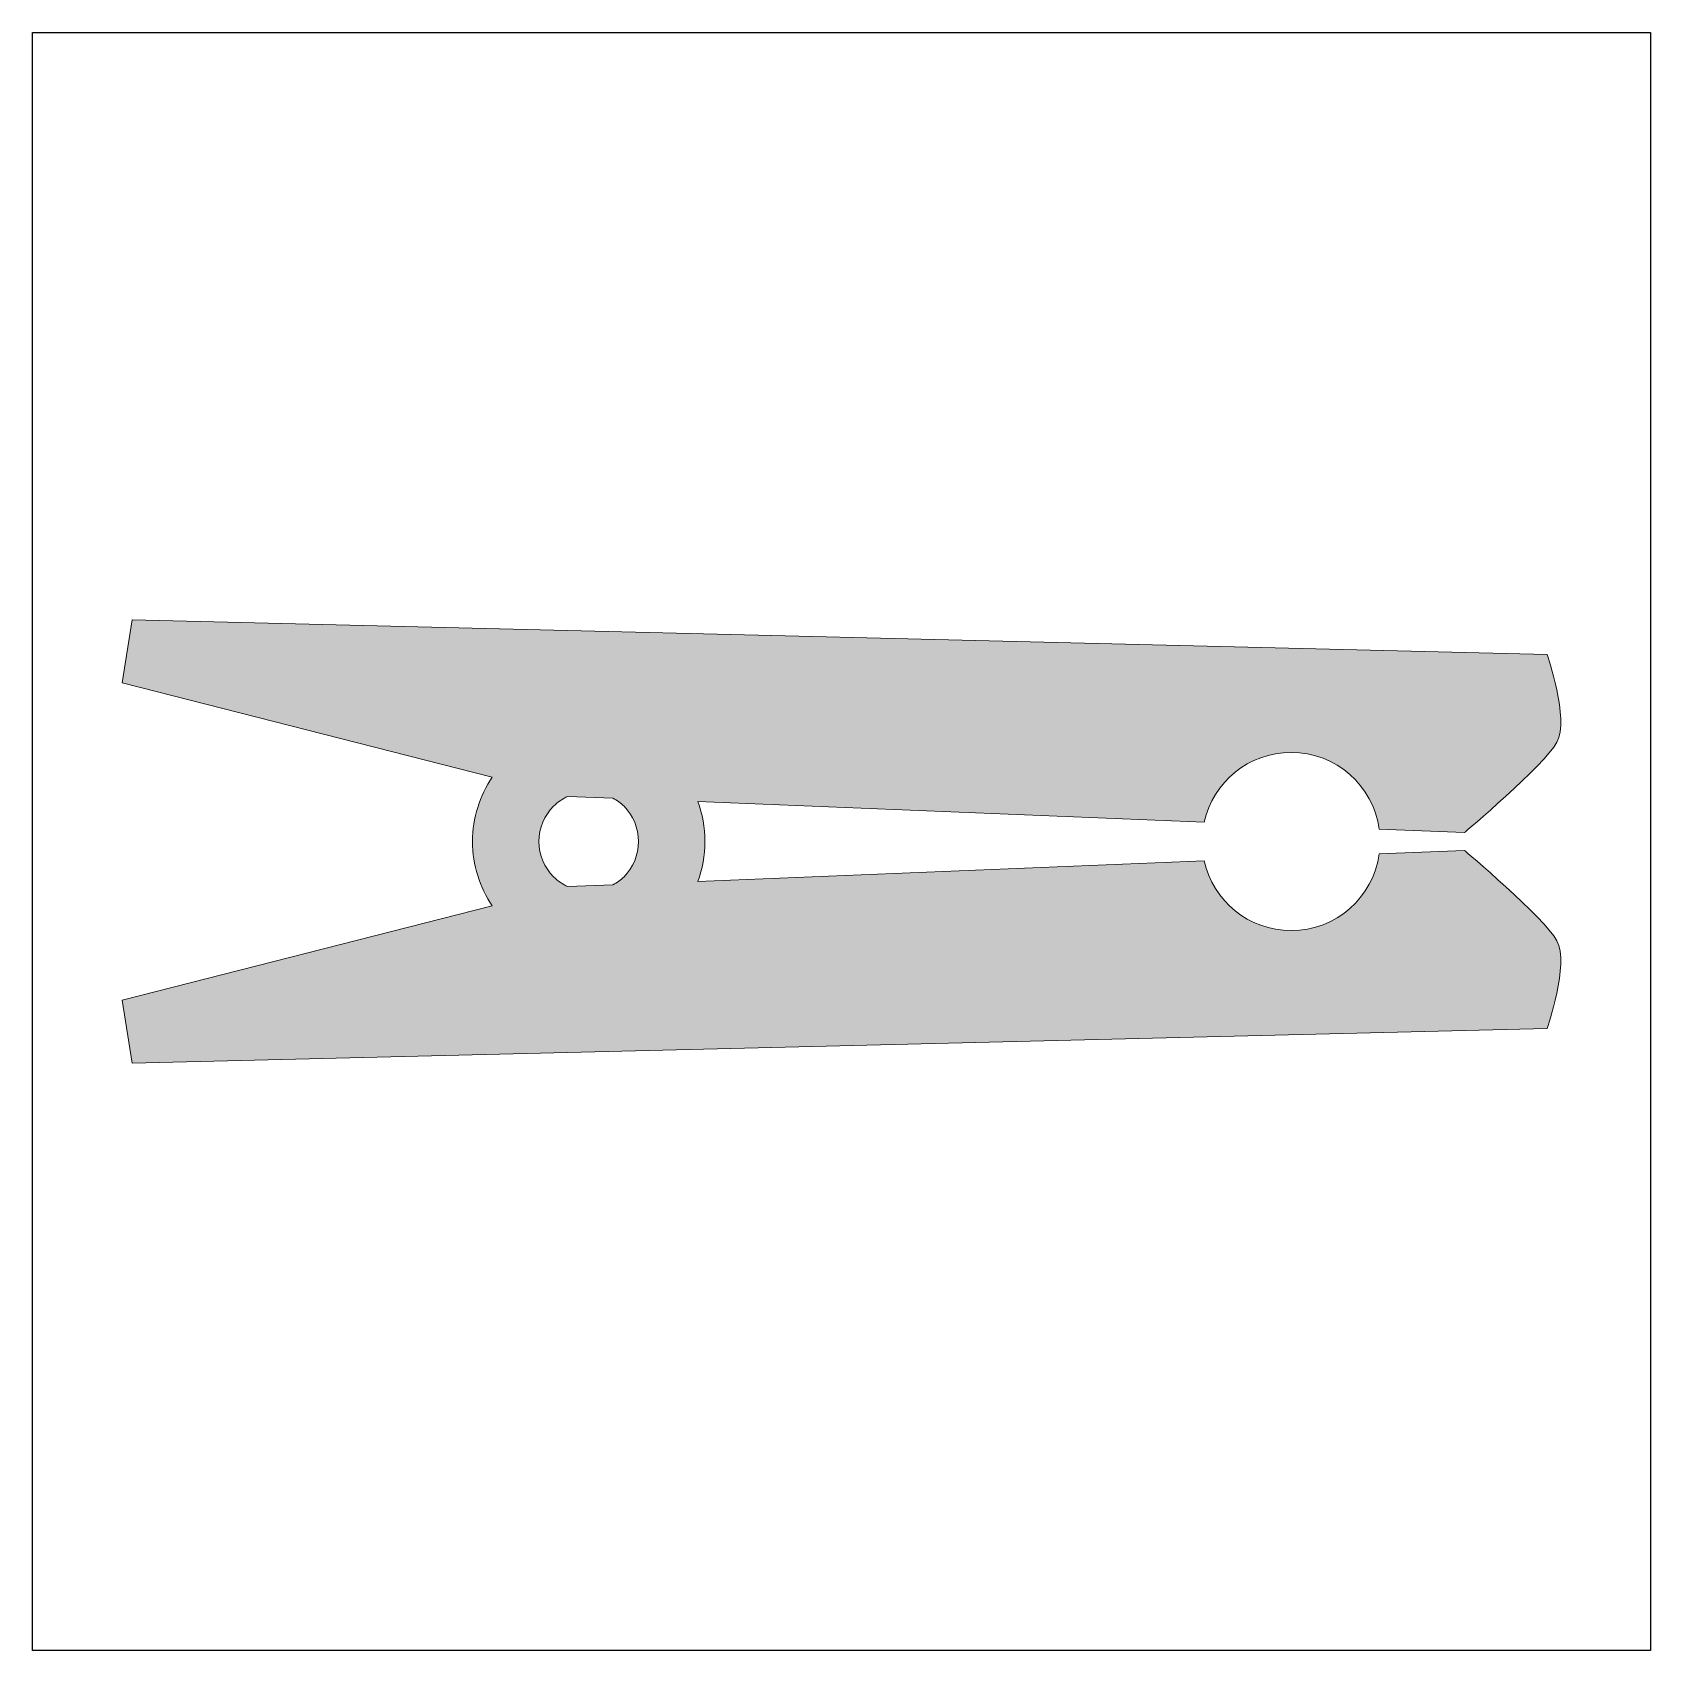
# Model space of a CAD drawing. Header units: inches. Extents: x 0 to 114, y 0 to 114.
import ezdxf

# ---------------------------------------------------------------- set-up
doc = ezdxf.new("R2010")
doc.units = ezdxf.units.IN
doc.header["$MEASUREMENT"] = 0
doc.layers.add('Image Background', color=7, linetype='Continuous')
doc.layers.add('Layer 1', color=7, linetype='Continuous')
picture_1 = doc.add_image_def('image1.png', size_in_pixel=(1350, 1350))

msp = doc.modelspace()

# ---------------------------------------------------------------- hatches: boundary and pattern name
at = {"layer": 'Layer 1', "true_color": 0x84d05f}
h = msp.add_hatch(color=83, dxfattribs=at)
h.dxf.hatch_style = 2
edge = h.paths.add_edge_path()
edge.add_spline(control_points=[(101.15, 56.52), (101.15, 56.52), (95.13, 56.27), (95.13, 56.27), (94.71, 53.21), (92.09, 50.86), (88.91, 50.86), (85.9, 50.86), (83.4, 52.96), (82.77, 55.78), (82.77, 55.78), (47, 54.33), (47, 54.33), (47.32, 55.21), (47.5, 56.16), (47.5, 57.15), (47.5, 58.14), (47.32, 59.09), (47, 59.97), (47, 59.97), (82.77, 58.52), (82.77, 58.52), (83.4, 61.34), (85.9, 63.44), (88.91, 63.44), (92.09, 63.44), (94.71, 61.09), (95.13, 58.03), (95.13, 58.03), (101.15, 57.78), (101.15, 57.78), (101.15, 57.78), (106.79, 62.54), (107.68, 64.16), (108.57, 65.78), (106.99, 70.35), (106.99, 70.35), (106.99, 70.35), (7.05, 72.8), (7.05, 72.8), (7.05, 72.8), (6.35, 68.36), (6.35, 68.36), (6.35, 68.36), (32.47, 61.69), (32.47, 61.69), (31.6, 60.39), (31.09, 58.83), (31.09, 57.15), (31.09, 55.47), (31.6, 53.91), (32.47, 52.61), (32.47, 52.61), (6.35, 45.94), (6.35, 45.94), (6.35, 45.94), (7.05, 41.5), (7.05, 41.5), (7.05, 41.5), (106.99, 43.95), (106.99, 43.95), (106.99, 43.95), (108.57, 48.52), (107.68, 50.14), (106.79, 51.76), (101.15, 56.52), (101.15, 56.52)], knot_values=[0, 0, 0, 0, 1, 1, 1, 2, 2, 2, 3, 3, 3, 4, 4, 4, 5, 5, 5, 6, 6, 6, 7, 7, 7, 8, 8, 8, 9, 9, 9, 10, 10, 10, 11, 11, 11, 12, 12, 12, 13, 13, 13, 14, 14, 14, 15, 15, 15, 16, 16, 16, 17, 17, 17, 18, 18, 18, 19, 19, 19, 20, 20, 20, 21, 21, 21, 22, 22, 22, 22], degree=3, periodic=1)
edge = h.paths.add_edge_path()
edge.add_spline(control_points=[(41.79, 59.64), (42.43, 58.99), (42.81, 58.13), (42.82, 57.15), (42.81, 56.17), (42.43, 55.31), (41.79, 54.66), (41.56, 54.43), (41.29, 54.25), (41.01, 54.09), (41.01, 54.09), (37.82, 53.96), (37.82, 53.96), (37.45, 54.14), (37.1, 54.37), (36.81, 54.66), (36.17, 55.31), (35.78, 56.17), (35.78, 57.15), (35.78, 58.13), (36.17, 58.99), (36.81, 59.64), (37.1, 59.93), (37.45, 60.16), (37.82, 60.34), (37.82, 60.34), (41.01, 60.21), (41.01, 60.21), (41.29, 60.05), (41.56, 59.87), (41.79, 59.64)], knot_values=[0, 0, 0, 0, 1, 1, 1, 2, 2, 2, 3, 3, 3, 4, 4, 4, 5, 5, 5, 6, 6, 6, 7, 7, 7, 8, 8, 8, 9, 9, 9, 10, 10, 10, 10], degree=3, periodic=1)

# ---------------------------------------------------------------- linework, layer by layer
at = {"layer": 'Layer 1', "lineweight": 0}
for points, knots in [([(101.15, 56.52), (101.15, 56.52), (95.13, 56.27), (95.13, 56.27), (94.71, 53.21), (92.09, 50.86), (88.91, 50.86), (85.9, 50.86), (83.4, 52.96), (82.77, 55.78), (82.77, 55.78), (47, 54.33), (47, 54.33), (47.32, 55.21), (47.5, 56.16), (47.5, 57.15), (47.5, 58.14), (47.32, 59.09), (47, 59.97), (47, 59.97), (82.77, 58.52), (82.77, 58.52), (83.4, 61.34), (85.9, 63.44), (88.91, 63.44), (92.09, 63.44), (94.71, 61.09), (95.13, 58.03), (95.13, 58.03), (101.15, 57.78), (101.15, 57.78), (101.15, 57.78), (106.79, 62.54), (107.68, 64.16), (108.57, 65.78), (106.99, 70.35), (106.99, 70.35), (106.99, 70.35), (7.05, 72.8), (7.05, 72.8), (7.05, 72.8), (6.35, 68.36), (6.35, 68.36), (6.35, 68.36), (32.47, 61.69), (32.47, 61.69), (31.6, 60.39), (31.09, 58.83), (31.09, 57.15), (31.09, 55.47), (31.6, 53.91), (32.47, 52.61), (32.47, 52.61), (6.35, 45.94), (6.35, 45.94), (6.35, 45.94), (7.05, 41.5), (7.05, 41.5), (7.05, 41.5), (106.99, 43.95), (106.99, 43.95), (106.99, 43.95), (108.57, 48.52), (107.68, 50.14), (106.79, 51.76), (101.15, 56.52), (101.15, 56.52)], [0, 0, 0, 0, 1, 1, 1, 2, 2, 2, 3, 3, 3, 4, 4, 4, 5, 5, 5, 6, 6, 6, 7, 7, 7, 8, 8, 8, 9, 9, 9, 10, 10, 10, 11, 11, 11, 12, 12, 12, 13, 13, 13, 14, 14, 14, 15, 15, 15, 16, 16, 16, 17, 17, 17, 18, 18, 18, 19, 19, 19, 20, 20, 20, 21, 21, 21, 22, 22, 22, 22]), ([(41.79, 59.64), (42.43, 58.99), (42.81, 58.13), (42.82, 57.15), (42.81, 56.17), (42.43, 55.31), (41.79, 54.66), (41.56, 54.43), (41.29, 54.25), (41.01, 54.09), (41.01, 54.09), (37.82, 53.96), (37.82, 53.96), (37.45, 54.14), (37.1, 54.37), (36.81, 54.66), (36.17, 55.31), (35.78, 56.17), (35.78, 57.15), (35.78, 58.13), (36.17, 58.99), (36.81, 59.64), (37.1, 59.93), (37.45, 60.16), (37.82, 60.34), (37.82, 60.34), (41.01, 60.21), (41.01, 60.21), (41.29, 60.05), (41.56, 59.87), (41.79, 59.64)], [0, 0, 0, 0, 1, 1, 1, 2, 2, 2, 3, 3, 3, 4, 4, 4, 5, 5, 5, 6, 6, 6, 7, 7, 7, 8, 8, 8, 9, 9, 9, 10, 10, 10, 10])]:
    msp.add_open_spline(points, degree=3, knots=knots, dxfattribs=at)

# ---------------------------------------------------------------- pictures from other files: only their frames are drawn
at = {"layer": 'Image Background'}
image = msp.add_image(picture_1, insert=(0, 0), size_in_units=(114.3, 114.3), dxfattribs=at)

doc.saveas('drawing.dxf')
